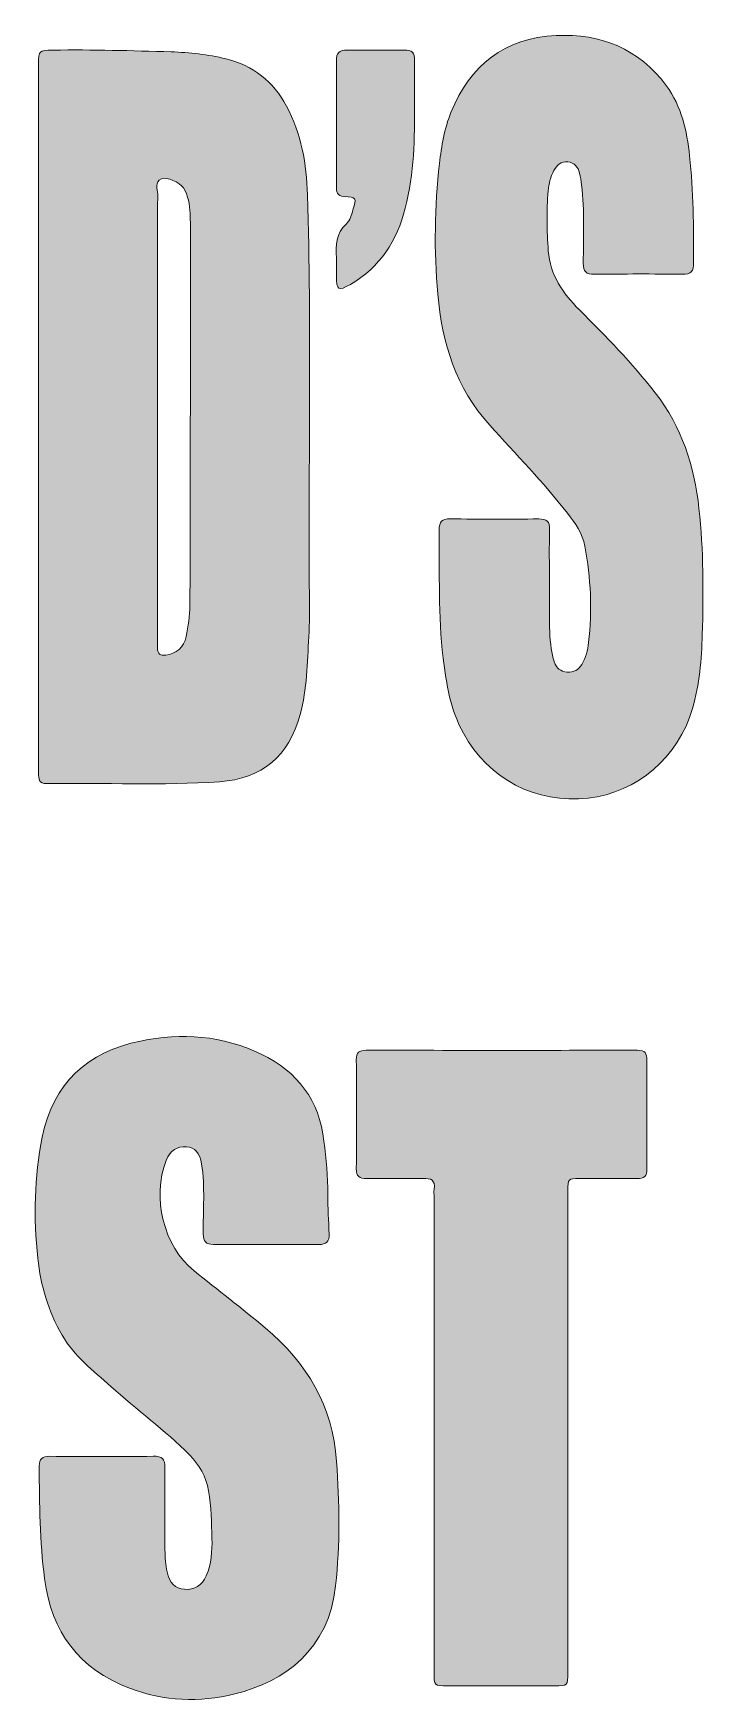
# Model space of a CAD drawing. Extents: x 416 to 1464, y -1420 to -521.
# Drawn here: x 1269.4 to 1463.1, y -1010.9 to -528.2 of the extents above; entities that cross this region are included whole.
import ezdxf

# ---------------------------------------------------------------- set-up
doc = ezdxf.new("R2010")
doc.units = 0
doc.header["$MEASUREMENT"] = 0
doc.layers.add('katman 1', color=7, linetype='Continuous')

# ---------------------------------------------------------------- blocks, each defined once
blk = doc.blocks.new('block 2')
at = {"layer": 'katman 1', "true_color": 0xffffff}
h = blk.add_hatch(color=7, dxfattribs=at)
h.dxf.hatch_style = 2
edge = h.paths.add_edge_path()
edge.add_spline(control_points=[(1418.58, -687.58), (1418.78, -693.08), (1418.14, -699.59), (1419.11, -706.05), (1419.3, -707.36), (1419.55, -708.68), (1419.98, -709.93), (1420.57, -711.66), (1421.76, -712.75), (1423.71, -712.86), (1425.58, -712.96), (1426.97, -712.24), (1427.95, -710.64), (1429.15, -708.7), (1429.65, -706.51), (1429.91, -704.32), (1431.02, -694.99), (1430.47, -685.7), (1428.84, -676.46), (1428.18, -672.75), (1426.01, -669.8), (1423.76, -666.91), (1416.81, -657.98), (1408.93, -649.87), (1401.35, -641.5), (1391.51, -630.65), (1387.52, -617.68), (1386.3, -603.57), (1385.2, -590.97), (1385.36, -578.36), (1386.79, -565.78), (1387.37, -560.74), (1388.22, -555.73), (1390.12, -551), (1395.63, -537.3), (1405.67, -529.51), (1420.51, -528.79), (1433.47, -528.17), (1444.42, -532.61), (1452.36, -543.28), (1456.82, -549.28), (1458.29, -556.31), (1459.09, -563.53), (1460.23, -573.8), (1460.24, -584.11), (1460.26, -594.43), (1460.26, -596.92), (1459.58, -597.88), (1456.95, -597.83), (1448.51, -597.7), (1440.05, -597.72), (1431.61, -597.83), (1429.19, -597.86), (1428.36, -597.1), (1428.36, -594.63), (1428.37, -587.08), (1428.78, -579.51), (1427.89, -571.98), (1427.76, -570.84), (1427.59, -569.69), (1427.31, -568.58), (1426.85, -566.81), (1425.81, -565.51), (1423.89, -565.29), (1421.92, -565.07), (1420.77, -566.3), (1419.88, -567.84), (1418.83, -569.66), (1418.41, -571.7), (1418.22, -573.71), (1417.7, -579.48), (1417.84, -585.25), (1418.25, -591.03), (1418.76, -598.06), (1422.47, -603.35), (1427.23, -608.09), (1434.92, -615.75), (1442.46, -623.52), (1449.16, -632.1), (1456.88, -642), (1460.47, -653.29), (1461.81, -665.55), (1463.14, -677.7), (1463.09, -689.87), (1462.77, -702.04), (1462.59, -709.23), (1461.93, -716.42), (1459.94, -723.39), (1455.95, -737.4), (1443.88, -747.75), (1429.8, -749.3), (1414.57, -750.96), (1401.05, -743.89), (1393.72, -730.56), (1389.99, -723.77), (1388.77, -716.36), (1387.87, -708.83), (1386.4, -696.52), (1386.85, -684.16), (1386.7, -671.8), (1386.67, -669.33), (1387.5, -668.54), (1389.9, -668.56), (1398.44, -668.65), (1406.98, -668.65), (1415.52, -668.57), (1417.81, -668.54), (1418.68, -669.31), (1418.62, -671.66), (1418.48, -676.64), (1418.58, -681.62), (1418.58, -687.58)], knot_values=[0, 0, 0, 0, 1, 1, 1, 2, 2, 2, 3, 3, 3, 4, 4, 4, 5, 5, 5, 6, 6, 6, 7, 7, 7, 8, 8, 8, 9, 9, 9, 10, 10, 10, 11, 11, 11, 12, 12, 12, 13, 13, 13, 14, 14, 14, 15, 15, 15, 16, 16, 16, 17, 17, 17, 18, 18, 18, 19, 19, 19, 20, 20, 20, 21, 21, 21, 22, 22, 22, 23, 23, 23, 24, 24, 24, 25, 25, 25, 26, 26, 26, 27, 27, 27, 28, 28, 28, 29, 29, 29, 30, 30, 30, 31, 31, 31, 32, 32, 32, 33, 33, 33, 34, 34, 34, 35, 35, 35, 36, 36, 36, 37, 37, 37, 37], degree=3, periodic=1)
h = blk.add_hatch(color=7, dxfattribs=at)
h.dxf.hatch_style = 2
edge = h.paths.add_edge_path()
edge.add_spline(control_points=[(1270.92, -639.01), (1270.92, -605.03), (1270.92, -571.06), (1270.92, -537.08), (1270.92, -533.03), (1270.93, -533.08), (1275.09, -533.01), (1286.47, -532.84), (1297.85, -533.17), (1309.22, -533.51), (1314.54, -533.67), (1319.85, -534.25), (1325.05, -535.52), (1332.95, -537.45), (1338.76, -542.04), (1342.58, -549.17), (1346.88, -557.2), (1348.39, -565.89), (1348.66, -574.88), (1349.82, -613.46), (1348.9, -652.06), (1349.18, -690.65), (1349.21, -694.65), (1349.27, -698.66), (1349.03, -702.65), (1348.57, -710.18), (1348.5, -717.74), (1346.53, -725.11), (1343.31, -737.12), (1335.59, -743.7), (1323.19, -744.57), (1306.58, -745.75), (1289.95, -744.8), (1273.33, -745.12), (1270.9, -745.16), (1270.91, -743.72), (1270.91, -742), (1270.93, -721.81), (1270.92, -701.62), (1270.92, -681.43), (1270.92, -667.29), (1270.92, -653.15), (1270.92, -639.01)], knot_values=[0, 0, 0, 0, 1, 1, 1, 2, 2, 2, 3, 3, 3, 4, 4, 4, 5, 5, 5, 6, 6, 6, 7, 7, 7, 8, 8, 8, 9, 9, 9, 10, 10, 10, 11, 11, 11, 12, 12, 12, 13, 13, 13, 14, 14, 14, 14], degree=3, periodic=1)
edge = h.paths.add_edge_path()
edge.add_spline(control_points=[(1305.29, -638.72), (1305.29, -659.71), (1305.29, -680.7), (1305.29, -701.69), (1305.29, -703.11), (1305.33, -704.53), (1305.3, -705.95), (1305.26, -707.63), (1306.12, -708.11), (1307.66, -707.94), (1310.62, -707.6), (1312.98, -705.69), (1313.57, -702.59), (1314.13, -699.64), (1314.65, -696.61), (1314.66, -693.62), (1314.77, -658.13), (1314.79, -622.65), (1314.83, -587.17), (1314.83, -584.86), (1314.81, -582.54), (1314.69, -580.23), (1314.55, -577.65), (1314.26, -575.08), (1312.77, -572.84), (1311.7, -571.25), (1307.91, -569.53), (1306.41, -570.2), (1304.33, -571.13), (1305.34, -573.18), (1305.34, -574.69), (1305.27, -596.03), (1305.29, -617.38), (1305.29, -638.72)], knot_values=[0, 0, 0, 0, 1, 1, 1, 2, 2, 2, 3, 3, 3, 4, 4, 4, 5, 5, 5, 6, 6, 6, 7, 7, 7, 8, 8, 8, 9, 9, 9, 10, 10, 10, 11, 11, 11, 11], degree=3, periodic=1)
h = blk.add_hatch(color=7, dxfattribs=at)
h.dxf.hatch_style = 2
edge = h.paths.add_edge_path()
edge.add_spline(control_points=[(1379.56, -548.6), (1379.69, -558.29), (1379.49, -568.6), (1376.91, -578.67), (1374.51, -588.07), (1369.64, -595.81), (1361.03, -600.77), (1357.57, -602.76), (1357.04, -602.38), (1357.02, -598.38), (1357.01, -596.6), (1357.09, -594.82), (1357, -593.04), (1356.84, -589.45), (1356.81, -585.99), (1359.87, -583.26), (1360.97, -582.28), (1361.32, -580.65), (1361.77, -579.2), (1362.85, -575.75), (1362.8, -575.55), (1359.19, -575.34), (1357.1, -575.21), (1357.02, -573.93), (1357.02, -572.42), (1357.02, -566.46), (1357.02, -560.51), (1357.02, -554.55), (1357.02, -548.42), (1357.08, -542.28), (1356.99, -536.15), (1356.96, -533.88), (1357.78, -532.95), (1360.1, -532.99), (1365.61, -533.09), (1371.13, -533.08), (1376.64, -533), (1378.81, -532.96), (1379.66, -533.76), (1379.6, -535.97), (1379.48, -539.96), (1379.56, -543.97), (1379.56, -548.6)], knot_values=[0, 0, 0, 0, 1, 1, 1, 2, 2, 2, 3, 3, 3, 4, 4, 4, 5, 5, 5, 6, 6, 6, 7, 7, 7, 8, 8, 8, 9, 9, 9, 10, 10, 10, 11, 11, 11, 12, 12, 12, 13, 13, 13, 14, 14, 14, 14], degree=3, periodic=1)
at = {"layer": 'katman 1', "true_color": 0x009246}
h = blk.add_hatch(color=114, dxfattribs=at)
h.dxf.hatch_style = 2
edge = h.paths.add_edge_path()
edge.add_spline(control_points=[(1289.34, -939.67), (1294.23, -939.67), (1299.13, -939.78), (1304.01, -939.63), (1306.56, -939.54), (1307.46, -940.4), (1307.43, -942.97), (1307.33, -950.88), (1307.44, -958.8), (1307.45, -966.72), (1307.45, -968.86), (1307.6, -970.98), (1308.06, -973.08), (1308.77, -976.29), (1310.33, -977.87), (1313.09, -978.1), (1316, -978.34), (1318.14, -977.01), (1319.38, -974.17), (1320.88, -970.74), (1321.11, -967.02), (1321.03, -963.43), (1320.93, -958.83), (1320.8, -954.2), (1320.01, -949.62), (1319.3, -945.51), (1317.44, -942.14), (1314.51, -939.21), (1307.39, -932.08), (1299.3, -926.09), (1291.79, -919.42), (1286.68, -914.88), (1281.24, -910.65), (1277.7, -904.6), (1273.68, -897.72), (1271.54, -890.24), (1270.68, -882.38), (1269.41, -870.65), (1269.66, -858.92), (1271.96, -847.34), (1275.06, -831.68), (1285.1, -822.67), (1300.37, -819.55), (1312.3, -817.12), (1324.1, -817.93), (1335.28, -823.34), (1345.85, -828.47), (1352.07, -836.72), (1353.41, -848.54), (1354, -853.66), (1354.51, -858.78), (1354.53, -863.95), (1354.54, -867.77), (1354.72, -871.58), (1354.9, -875.4), (1355, -877.58), (1354.06, -878.4), (1351.9, -878.39), (1341.76, -878.33), (1331.62, -878.33), (1321.48, -878.38), (1319.28, -878.39), (1318.57, -877.47), (1318.53, -875.33), (1318.41, -868.58), (1319.09, -861.81), (1318.03, -855.09), (1317.53, -851.91), (1316.14, -850.37), (1313.71, -850.13), (1310.93, -849.86), (1308.99, -851.17), (1307.81, -854.1), (1303.54, -864.68), (1307.06, -878.93), (1315.84, -885.99), (1322.7, -891.51), (1329.67, -896.87), (1336.44, -902.52), (1348.59, -912.66), (1355.91, -925.17), (1357.05, -941.12), (1357.9, -953.11), (1358.07, -965.06), (1356.78, -977.05), (1354.8, -995.55), (1342.12, -1004.79), (1327.66, -1008.34), (1317.41, -1010.87), (1307.15, -1010.47), (1297.22, -1006.71), (1282.61, -1001.19), (1274.6, -990.44), (1272.64, -975), (1271.27, -964.21), (1271.1, -953.38), (1271.1, -942.53), (1271.1, -940.31), (1271.98, -939.59), (1274.13, -939.64), (1279.2, -939.74), (1284.27, -939.67), (1289.34, -939.67)], knot_values=[0, 0, 0, 0, 1, 1, 1, 2, 2, 2, 3, 3, 3, 4, 4, 4, 5, 5, 5, 6, 6, 6, 7, 7, 7, 8, 8, 8, 9, 9, 9, 10, 10, 10, 11, 11, 11, 12, 12, 12, 13, 13, 13, 14, 14, 14, 15, 15, 15, 16, 16, 16, 17, 17, 17, 18, 18, 18, 19, 19, 19, 20, 20, 20, 21, 21, 21, 22, 22, 22, 23, 23, 23, 24, 24, 24, 25, 25, 25, 26, 26, 26, 27, 27, 27, 28, 28, 28, 29, 29, 29, 30, 30, 30, 31, 31, 31, 32, 32, 32, 33, 33, 33, 34, 34, 34, 34], degree=3, periodic=1)
h = blk.add_hatch(color=114, dxfattribs=at)
h.dxf.hatch_style = 2
edge = h.paths.add_edge_path()
edge.add_spline(control_points=[(1423.9, -932.79), (1423.9, -955.9), (1423.9, -979.02), (1423.89, -1002.14), (1423.89, -1005.98), (1423.88, -1006), (1420.05, -1006), (1409.73, -1006.01), (1399.42, -1006.01), (1389.1, -1006), (1385.25, -1006), (1385.24, -1005.98), (1385.24, -1002.14), (1385.23, -956.35), (1385.23, -910.56), (1385.23, -864.76), (1385.23, -863.96), (1385.14, -863.15), (1385.25, -862.36), (1385.6, -859.79), (1384.35, -859.21), (1382.01, -859.26), (1376.59, -859.39), (1371.16, -859.23), (1365.74, -859.34), (1363.6, -859.37), (1362.73, -858.72), (1362.75, -856.46), (1362.83, -845.97), (1362.82, -835.48), (1362.75, -824.98), (1362.74, -822.86), (1363.58, -822.22), (1365.6, -822.22), (1391.74, -822.26), (1417.88, -822.26), (1444.02, -822.22), (1446.16, -822.22), (1446.79, -823.11), (1446.78, -825.1), (1446.73, -835.59), (1446.73, -846.08), (1446.78, -856.58), (1446.79, -858.68), (1445.95, -859.36), (1443.91, -859.33), (1438.4, -859.24), (1432.89, -859.3), (1427.37, -859.31), (1423.91, -859.31), (1423.9, -859.32), (1423.9, -862.9), (1423.89, -886.19), (1423.9, -909.49), (1423.9, -932.79)], knot_values=[0, 0, 0, 0, 1, 1, 1, 2, 2, 2, 3, 3, 3, 4, 4, 4, 5, 5, 5, 6, 6, 6, 7, 7, 7, 8, 8, 8, 9, 9, 9, 10, 10, 10, 11, 11, 11, 12, 12, 12, 13, 13, 13, 14, 14, 14, 15, 15, 15, 16, 16, 16, 17, 17, 17, 18, 18, 18, 18], degree=3, periodic=1)
at = {"layer": 'katman 1', "lineweight": 0}
for points, knots in [([(1418.58, -687.58), (1418.78, -693.08), (1418.14, -699.59), (1419.11, -706.05), (1419.3, -707.36), (1419.55, -708.68), (1419.98, -709.93), (1420.57, -711.66), (1421.76, -712.75), (1423.71, -712.86), (1425.58, -712.96), (1426.97, -712.24), (1427.95, -710.64), (1429.15, -708.7), (1429.65, -706.51), (1429.91, -704.32), (1431.02, -694.99), (1430.47, -685.7), (1428.84, -676.46), (1428.18, -672.75), (1426.01, -669.8), (1423.76, -666.91), (1416.81, -657.98), (1408.93, -649.87), (1401.35, -641.5), (1391.51, -630.65), (1387.52, -617.68), (1386.3, -603.57), (1385.2, -590.97), (1385.36, -578.36), (1386.79, -565.78), (1387.37, -560.74), (1388.22, -555.73), (1390.12, -551), (1395.63, -537.3), (1405.67, -529.51), (1420.51, -528.79), (1433.47, -528.17), (1444.42, -532.61), (1452.36, -543.28), (1456.82, -549.28), (1458.29, -556.31), (1459.09, -563.53), (1460.23, -573.8), (1460.24, -584.11), (1460.26, -594.43), (1460.26, -596.92), (1459.58, -597.88), (1456.95, -597.83), (1448.51, -597.7), (1440.05, -597.72), (1431.61, -597.83), (1429.19, -597.86), (1428.36, -597.1), (1428.36, -594.63), (1428.37, -587.08), (1428.78, -579.51), (1427.89, -571.98), (1427.76, -570.84), (1427.59, -569.69), (1427.31, -568.58), (1426.85, -566.81), (1425.81, -565.51), (1423.89, -565.29), (1421.92, -565.07), (1420.77, -566.3), (1419.88, -567.84), (1418.83, -569.66), (1418.41, -571.7), (1418.22, -573.71), (1417.7, -579.48), (1417.84, -585.25), (1418.25, -591.03), (1418.76, -598.06), (1422.47, -603.35), (1427.23, -608.09), (1434.92, -615.75), (1442.46, -623.52), (1449.16, -632.1), (1456.88, -642), (1460.47, -653.29), (1461.81, -665.55), (1463.14, -677.7), (1463.09, -689.87), (1462.77, -702.04), (1462.59, -709.23), (1461.93, -716.42), (1459.94, -723.39), (1455.95, -737.4), (1443.88, -747.75), (1429.8, -749.3), (1414.57, -750.96), (1401.05, -743.89), (1393.72, -730.56), (1389.99, -723.77), (1388.77, -716.36), (1387.87, -708.83), (1386.4, -696.52), (1386.85, -684.16), (1386.7, -671.8), (1386.67, -669.33), (1387.5, -668.54), (1389.9, -668.56), (1398.44, -668.65), (1406.98, -668.65), (1415.52, -668.57), (1417.81, -668.54), (1418.68, -669.31), (1418.62, -671.66), (1418.48, -676.64), (1418.58, -681.62), (1418.58, -687.58)], [0, 0, 0, 0, 1, 1, 1, 2, 2, 2, 3, 3, 3, 4, 4, 4, 5, 5, 5, 6, 6, 6, 7, 7, 7, 8, 8, 8, 9, 9, 9, 10, 10, 10, 11, 11, 11, 12, 12, 12, 13, 13, 13, 14, 14, 14, 15, 15, 15, 16, 16, 16, 17, 17, 17, 18, 18, 18, 19, 19, 19, 20, 20, 20, 21, 21, 21, 22, 22, 22, 23, 23, 23, 24, 24, 24, 25, 25, 25, 26, 26, 26, 27, 27, 27, 28, 28, 28, 29, 29, 29, 30, 30, 30, 31, 31, 31, 32, 32, 32, 33, 33, 33, 34, 34, 34, 35, 35, 35, 36, 36, 36, 37, 37, 37, 37]), ([(1270.92, -639.01), (1270.92, -605.03), (1270.92, -571.06), (1270.92, -537.08), (1270.92, -533.03), (1270.93, -533.08), (1275.09, -533.01), (1286.47, -532.84), (1297.85, -533.17), (1309.22, -533.51), (1314.54, -533.67), (1319.85, -534.25), (1325.05, -535.52), (1332.95, -537.45), (1338.76, -542.04), (1342.58, -549.17), (1346.88, -557.2), (1348.39, -565.89), (1348.66, -574.88), (1349.82, -613.46), (1348.9, -652.06), (1349.18, -690.65), (1349.21, -694.65), (1349.27, -698.66), (1349.03, -702.65), (1348.57, -710.18), (1348.5, -717.74), (1346.53, -725.11), (1343.31, -737.12), (1335.59, -743.7), (1323.19, -744.57), (1306.58, -745.75), (1289.95, -744.8), (1273.33, -745.12), (1270.9, -745.16), (1270.91, -743.72), (1270.91, -742), (1270.93, -721.81), (1270.92, -701.62), (1270.92, -681.43), (1270.92, -667.29), (1270.92, -653.15), (1270.92, -639.01)], [0, 0, 0, 0, 1, 1, 1, 2, 2, 2, 3, 3, 3, 4, 4, 4, 5, 5, 5, 6, 6, 6, 7, 7, 7, 8, 8, 8, 9, 9, 9, 10, 10, 10, 11, 11, 11, 12, 12, 12, 13, 13, 13, 14, 14, 14, 14]), ([(1379.56, -548.6), (1379.69, -558.29), (1379.49, -568.6), (1376.91, -578.67), (1374.51, -588.07), (1369.64, -595.81), (1361.03, -600.77), (1357.57, -602.76), (1357.04, -602.38), (1357.02, -598.38), (1357.01, -596.6), (1357.09, -594.82), (1357, -593.04), (1356.84, -589.45), (1356.81, -585.99), (1359.87, -583.26), (1360.97, -582.28), (1361.32, -580.65), (1361.77, -579.2), (1362.85, -575.75), (1362.8, -575.55), (1359.19, -575.34), (1357.1, -575.21), (1357.02, -573.93), (1357.02, -572.42), (1357.02, -566.46), (1357.02, -560.51), (1357.02, -554.55), (1357.02, -548.42), (1357.08, -542.28), (1356.99, -536.15), (1356.96, -533.88), (1357.78, -532.95), (1360.1, -532.99), (1365.61, -533.09), (1371.13, -533.08), (1376.64, -533), (1378.81, -532.96), (1379.66, -533.76), (1379.6, -535.97), (1379.48, -539.96), (1379.56, -543.97), (1379.56, -548.6)], [0, 0, 0, 0, 1, 1, 1, 2, 2, 2, 3, 3, 3, 4, 4, 4, 5, 5, 5, 6, 6, 6, 7, 7, 7, 8, 8, 8, 9, 9, 9, 10, 10, 10, 11, 11, 11, 12, 12, 12, 13, 13, 13, 14, 14, 14, 14]), ([(1305.29, -638.72), (1305.29, -659.71), (1305.29, -680.7), (1305.29, -701.69), (1305.29, -703.11), (1305.33, -704.53), (1305.3, -705.95), (1305.26, -707.63), (1306.12, -708.11), (1307.66, -707.94), (1310.62, -707.6), (1312.98, -705.69), (1313.57, -702.59), (1314.13, -699.64), (1314.65, -696.61), (1314.66, -693.62), (1314.77, -658.13), (1314.79, -622.65), (1314.83, -587.17), (1314.83, -584.86), (1314.81, -582.54), (1314.69, -580.23), (1314.55, -577.65), (1314.26, -575.08), (1312.77, -572.84), (1311.7, -571.25), (1307.91, -569.53), (1306.41, -570.2), (1304.33, -571.13), (1305.34, -573.18), (1305.34, -574.69), (1305.27, -596.03), (1305.29, -617.38), (1305.29, -638.72)], [0, 0, 0, 0, 1, 1, 1, 2, 2, 2, 3, 3, 3, 4, 4, 4, 5, 5, 5, 6, 6, 6, 7, 7, 7, 8, 8, 8, 9, 9, 9, 10, 10, 10, 11, 11, 11, 11]), ([(1289.34, -939.67), (1294.23, -939.67), (1299.13, -939.78), (1304.01, -939.63), (1306.56, -939.54), (1307.46, -940.4), (1307.43, -942.97), (1307.33, -950.88), (1307.44, -958.8), (1307.45, -966.72), (1307.45, -968.86), (1307.6, -970.98), (1308.06, -973.08), (1308.77, -976.29), (1310.33, -977.87), (1313.09, -978.1), (1316, -978.34), (1318.14, -977.01), (1319.38, -974.17), (1320.88, -970.74), (1321.11, -967.02), (1321.03, -963.43), (1320.93, -958.83), (1320.8, -954.2), (1320.01, -949.62), (1319.3, -945.51), (1317.44, -942.14), (1314.51, -939.21), (1307.39, -932.08), (1299.3, -926.09), (1291.79, -919.42), (1286.68, -914.88), (1281.24, -910.65), (1277.7, -904.6), (1273.68, -897.72), (1271.54, -890.24), (1270.68, -882.38), (1269.41, -870.65), (1269.66, -858.92), (1271.96, -847.34), (1275.06, -831.68), (1285.1, -822.67), (1300.37, -819.55), (1312.3, -817.12), (1324.1, -817.93), (1335.28, -823.34), (1345.85, -828.47), (1352.07, -836.72), (1353.41, -848.54), (1354, -853.66), (1354.51, -858.78), (1354.53, -863.95), (1354.54, -867.77), (1354.72, -871.58), (1354.9, -875.4), (1355, -877.58), (1354.06, -878.4), (1351.9, -878.39), (1341.76, -878.33), (1331.62, -878.33), (1321.48, -878.38), (1319.28, -878.39), (1318.57, -877.47), (1318.53, -875.33), (1318.41, -868.58), (1319.09, -861.81), (1318.03, -855.09), (1317.53, -851.91), (1316.14, -850.37), (1313.71, -850.13), (1310.93, -849.86), (1308.99, -851.17), (1307.81, -854.1), (1303.54, -864.68), (1307.06, -878.93), (1315.84, -885.99), (1322.7, -891.51), (1329.67, -896.87), (1336.44, -902.52), (1348.59, -912.66), (1355.91, -925.17), (1357.05, -941.12), (1357.9, -953.11), (1358.07, -965.06), (1356.78, -977.05), (1354.8, -995.55), (1342.12, -1004.79), (1327.66, -1008.34), (1317.41, -1010.87), (1307.15, -1010.47), (1297.22, -1006.71), (1282.61, -1001.19), (1274.6, -990.44), (1272.64, -975), (1271.27, -964.21), (1271.1, -953.38), (1271.1, -942.53), (1271.1, -940.31), (1271.98, -939.59), (1274.13, -939.64), (1279.2, -939.74), (1284.27, -939.67), (1289.34, -939.67)], [0, 0, 0, 0, 1, 1, 1, 2, 2, 2, 3, 3, 3, 4, 4, 4, 5, 5, 5, 6, 6, 6, 7, 7, 7, 8, 8, 8, 9, 9, 9, 10, 10, 10, 11, 11, 11, 12, 12, 12, 13, 13, 13, 14, 14, 14, 15, 15, 15, 16, 16, 16, 17, 17, 17, 18, 18, 18, 19, 19, 19, 20, 20, 20, 21, 21, 21, 22, 22, 22, 23, 23, 23, 24, 24, 24, 25, 25, 25, 26, 26, 26, 27, 27, 27, 28, 28, 28, 29, 29, 29, 30, 30, 30, 31, 31, 31, 32, 32, 32, 33, 33, 33, 34, 34, 34, 34]), ([(1423.9, -932.79), (1423.9, -955.9), (1423.9, -979.02), (1423.89, -1002.14), (1423.89, -1005.98), (1423.88, -1006), (1420.05, -1006), (1409.73, -1006.01), (1399.42, -1006.01), (1389.1, -1006), (1385.25, -1006), (1385.24, -1005.98), (1385.24, -1002.14), (1385.23, -956.35), (1385.23, -910.56), (1385.23, -864.76), (1385.23, -863.96), (1385.14, -863.15), (1385.25, -862.36), (1385.6, -859.79), (1384.35, -859.21), (1382.01, -859.26), (1376.59, -859.39), (1371.16, -859.23), (1365.74, -859.34), (1363.6, -859.37), (1362.73, -858.72), (1362.75, -856.46), (1362.83, -845.97), (1362.82, -835.48), (1362.75, -824.98), (1362.74, -822.86), (1363.58, -822.22), (1365.6, -822.22), (1391.74, -822.26), (1417.88, -822.26), (1444.02, -822.22), (1446.16, -822.22), (1446.79, -823.11), (1446.78, -825.1), (1446.73, -835.59), (1446.73, -846.08), (1446.78, -856.58), (1446.79, -858.68), (1445.95, -859.36), (1443.91, -859.33), (1438.4, -859.24), (1432.89, -859.3), (1427.37, -859.31), (1423.91, -859.31), (1423.9, -859.32), (1423.9, -862.9), (1423.89, -886.19), (1423.9, -909.49), (1423.9, -932.79)], [0, 0, 0, 0, 1, 1, 1, 2, 2, 2, 3, 3, 3, 4, 4, 4, 5, 5, 5, 6, 6, 6, 7, 7, 7, 8, 8, 8, 9, 9, 9, 10, 10, 10, 11, 11, 11, 12, 12, 12, 13, 13, 13, 14, 14, 14, 15, 15, 15, 16, 16, 16, 17, 17, 17, 18, 18, 18, 18])]:
    blk.add_open_spline(points, degree=3, knots=knots, dxfattribs=at)

msp = doc.modelspace()

# ---------------------------------------------------------------- block references
at = {"layer": 'katman 1'}
msp.add_blockref('block 2', (0, 0), dxfattribs=at)

doc.saveas('drawing.dxf')
